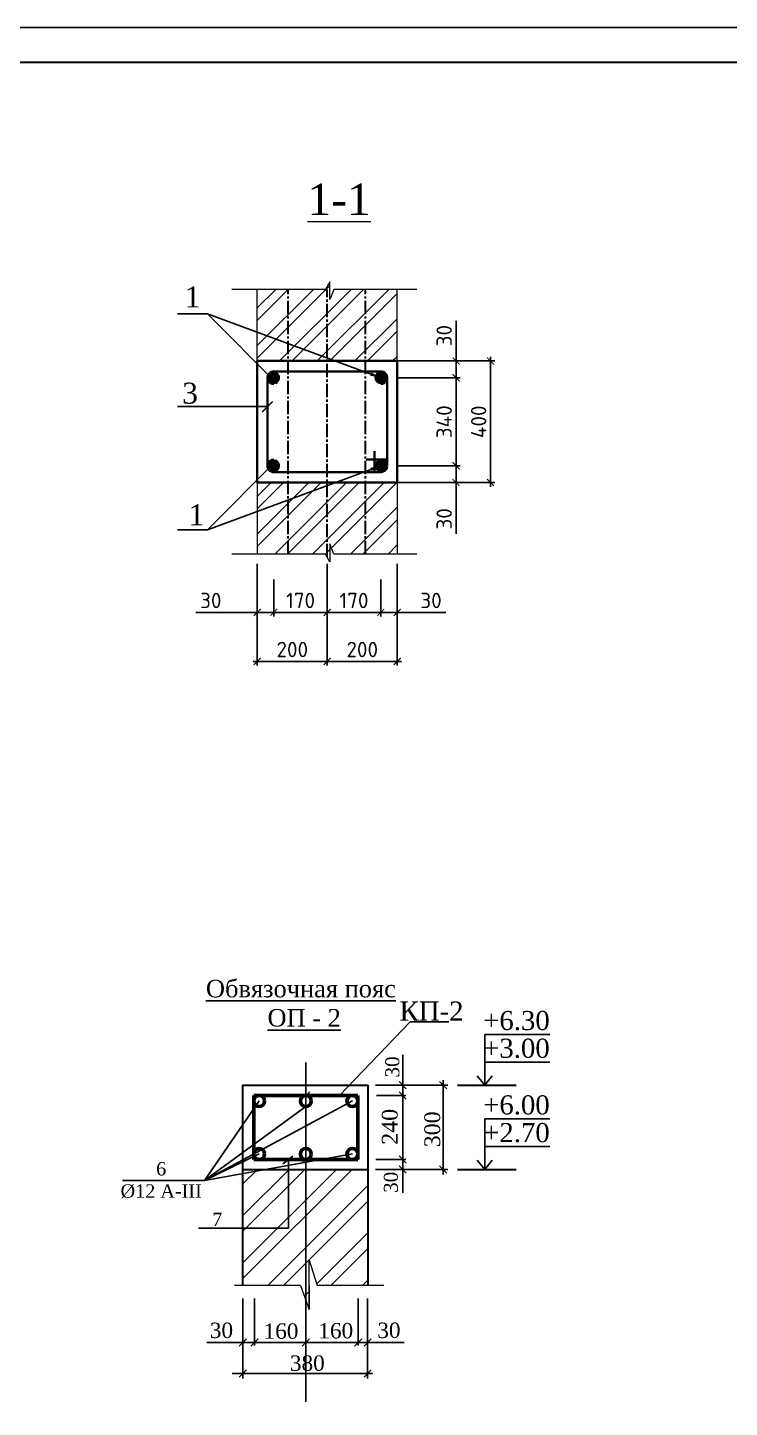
# Model space of a CAD drawing. Header units: millimetres. Extents: x 572274 to 2241483, y -888675 to -304135.
# Drawn here: x 1286369 to 1296401, y -635027 to -615307 of the extents above; entities that cross this region are included whole.
import ezdxf

# ---------------------------------------------------------------- set-up
doc = ezdxf.new("R2010")
doc.units = ezdxf.units.MM
doc.linetypes.add('CENTER2', pattern=[28.575, 19.05, -3.175, 3.175, -3.175])
doc.layers.add('ASHADE', color=7, linetype='Continuous')
doc.layers.add('окна и двери', color=7, linetype='Continuous')
for name, color, linetype, lineweight in [('план', 7, 'Continuous', 40), ('Размер', 150, 'Continuous', 5), ('Размерные линии', 5, 'Continuous', 9)]:
    doc.layers.add(name, color=color, linetype=linetype, lineweight=lineweight)
doc.styles.get("Standard").update_dxf_attribs({"font": 'isocpeur.ttf'})
doc.styles.add('WMF-Times New Roman0', font='times.ttf')
doc.dimstyles.new('Copy(2) of ISO-25', dxfattribs={"dimtxt": 300, "dimasz": 180, "dimexe": 60, "dimexo": 0, "dimgap": 80, "dimtad": 1, "dimtxsty": 'Standard', "dimblk": 'ARCHTICK', "dimcen": 150, "dimdle": 60, "dimazin": 0, "dimtfac": 1, "dimtmove": 0, "dimatfit": 3, "dimfxl": 60, "dimarcsym": 0})
pattern_1 = [(45, (651210.94, -436599.8), (-269.40768, 269.40768), []), (45, (651390.55, -436599.8), (-269.40768, 269.40768), [])]

# ---------------------------------------------------------------- blocks, each defined once
blk = doc.blocks.new('_ArchTick')
at = {"color": 0, "linetype": 'ByBlock', "const_width": 0.15}
blk.add_lwpolyline([(-0.5, -0.5), (0.5, 0.5)], dxfattribs=at)
blk = doc.blocks.new('*D919')
at = {"layer": 'Defpoints', "color": 0, "lineweight": 25, "transparency": 16777216}
for p in [(1291653, -620072), (1291653, -621810), (1292987, -621810)]:
    blk.add_point(p, dxfattribs=at)
at = {"layer": 'Размер', "color": 0, "lineweight": -2, "transparency": 16777216}
for p, q in [((1291653, -620072), (1293047, -620072)), ((1292987, -620012), (1292987, -621870)), ((1291653, -621810), (1293047, -621810))]:
    blk.add_line(p, q, dxfattribs=at)
at = {"layer": 'Размер', "color": 0, "lineweight": -2, "transparency": 16777216, "xscale": 100, "yscale": 100, "zscale": 100}
for p, rotation in [((1292987, -620072), 90), ((1292987, -621810), 270)]:
    blk.add_blockref('_ArchTick', p, dxfattribs=dict(at, rotation=rotation))
at = {"layer": 'Размер', "color": 0, "transparency": 16777216, "insert": (1292817, -620941), "char_height": 220, "attachment_point": 5, "rotation": 90}
blk.add_mtext('400', dxfattribs=at)
blk = doc.blocks.new('*D920')
at = {"layer": 'Defpoints', "color": 0, "lineweight": 25, "transparency": 16777216}
for p in [(1289653, -623234), (1289888, -623246), (1289653, -623665)]:
    blk.add_point(p, dxfattribs=at)
at = {"layer": 'Размер', "color": 0, "lineweight": -2, "transparency": 16777216}
for p, q in [((1289653, -623234), (1289653, -623725)), ((1289888, -623246), (1289888, -623725)), ((1288774, -623665), (1289653, -623665)), ((1289948, -623665), (1289593, -623665))]:
    blk.add_line(p, q, dxfattribs=at)
at = {"layer": 'Размер', "color": 0, "lineweight": -2, "transparency": 16777216, "xscale": 100, "yscale": 100, "zscale": 100, "rotation": 180}
blk.add_blockref('_ArchTick', (1289653, -623665), dxfattribs=at)
at = {"layer": 'Размер', "color": 0, "lineweight": -2, "transparency": 16777216, "xscale": 100, "yscale": 100, "zscale": 100}
blk.add_blockref('_ArchTick', (1289888, -623665), dxfattribs=at)
at = {"layer": 'Размер', "color": 0, "transparency": 16777216, "insert": (1288988, -623495), "char_height": 220, "attachment_point": 5}
blk.add_mtext('30', dxfattribs=at)
blk = doc.blocks.new('*D921')
at = {"layer": 'Defpoints', "color": 0, "lineweight": 25, "transparency": 16777216}
for p in [(1291417, -623194), (1291653, -623194), (1291653, -623665)]:
    blk.add_point(p, dxfattribs=at)
at = {"layer": 'Размер', "color": 0, "lineweight": -2, "transparency": 16777216}
for p, q in [((1291417, -623194), (1291417, -623725)), ((1291653, -623194), (1291653, -623725)), ((1291357, -623665), (1291713, -623665)), ((1292350, -623665), (1291653, -623665))]:
    blk.add_line(p, q, dxfattribs=at)
at = {"layer": 'Размер', "color": 0, "lineweight": -2, "transparency": 16777216, "xscale": 100, "yscale": 100, "zscale": 100, "rotation": 180}
blk.add_blockref('_ArchTick', (1291417, -623665), dxfattribs=at)
at = {"layer": 'Размер', "color": 0, "lineweight": -2, "transparency": 16777216, "xscale": 100, "yscale": 100, "zscale": 100}
blk.add_blockref('_ArchTick', (1291653, -623665), dxfattribs=at)
at = {"layer": 'Размер', "color": 0, "transparency": 16777216, "insert": (1292136, -623495), "char_height": 220, "attachment_point": 5}
blk.add_mtext('30', dxfattribs=at)
blk = doc.blocks.new('*D922')
at = {"layer": 'Defpoints', "color": 0, "lineweight": 25, "transparency": 16777216}
for p in [(1290653, -622972), (1291653, -622972), (1291653, -624366)]:
    blk.add_point(p, dxfattribs=at)
at = {"layer": 'Размер', "color": 0, "lineweight": -2, "transparency": 16777216}
for p, q in [((1290653, -622972), (1290653, -624426)), ((1291653, -622972), (1291653, -624426)), ((1290593, -624366), (1291713, -624366))]:
    blk.add_line(p, q, dxfattribs=at)
at = {"layer": 'Размер', "color": 0, "lineweight": -2, "transparency": 16777216, "xscale": 100, "yscale": 100, "zscale": 100, "rotation": 180}
blk.add_blockref('_ArchTick', (1290653, -624366), dxfattribs=at)
at = {"layer": 'Размер', "color": 0, "lineweight": -2, "transparency": 16777216, "xscale": 100, "yscale": 100, "zscale": 100}
blk.add_blockref('_ArchTick', (1291653, -624366), dxfattribs=at)
at = {"layer": 'Размер', "color": 0, "transparency": 16777216, "insert": (1291153, -624196), "char_height": 220, "attachment_point": 5}
blk.add_mtext('200', dxfattribs=at)
blk = doc.blocks.new('*D923')
at = {"layer": 'Defpoints', "color": 0, "lineweight": 25, "transparency": 16777216}
for p in [(1289653, -622972), (1290653, -622972), (1289653, -624366)]:
    blk.add_point(p, dxfattribs=at)
at = {"layer": 'Размер', "color": 0, "lineweight": -2, "transparency": 16777216}
for p, q in [((1289653, -622972), (1289653, -624426)), ((1290653, -622972), (1290653, -624426)), ((1290713, -624366), (1289593, -624366))]:
    blk.add_line(p, q, dxfattribs=at)
at = {"layer": 'Размер', "color": 0, "lineweight": -2, "transparency": 16777216, "xscale": 100, "yscale": 100, "zscale": 100, "rotation": 180}
blk.add_blockref('_ArchTick', (1289653, -624366), dxfattribs=at)
at = {"layer": 'Размер', "color": 0, "lineweight": -2, "transparency": 16777216, "xscale": 100, "yscale": 100, "zscale": 100}
blk.add_blockref('_ArchTick', (1290653, -624366), dxfattribs=at)
at = {"layer": 'Размер', "color": 0, "transparency": 16777216, "insert": (1290153, -624196), "char_height": 220, "attachment_point": 5}
blk.add_mtext('200', dxfattribs=at)
blk = doc.blocks.new('*D924')
at = {"layer": 'Defpoints', "color": 0, "lineweight": 25, "transparency": 16777216}
for p in [(1289888, -623194), (1290653, -623246), (1289888, -623665)]:
    blk.add_point(p, dxfattribs=at)
at = {"layer": 'Размер', "color": 0, "lineweight": -2, "transparency": 16777216}
for p, q in [((1289888, -623194), (1289888, -623725)), ((1290653, -623246), (1290653, -623725)), ((1290713, -623665), (1289828, -623665))]:
    blk.add_line(p, q, dxfattribs=at)
at = {"layer": 'Размер', "color": 0, "lineweight": -2, "transparency": 16777216, "xscale": 100, "yscale": 100, "zscale": 100, "rotation": 180}
blk.add_blockref('_ArchTick', (1289888, -623665), dxfattribs=at)
at = {"layer": 'Размер', "color": 0, "lineweight": -2, "transparency": 16777216, "xscale": 100, "yscale": 100, "zscale": 100}
blk.add_blockref('_ArchTick', (1290653, -623665), dxfattribs=at)
at = {"layer": 'Размер', "color": 0, "transparency": 16777216, "insert": (1290271, -623495), "char_height": 220, "attachment_point": 5}
blk.add_mtext('170', dxfattribs=at)
blk = doc.blocks.new('*D925')
at = {"layer": 'Defpoints', "color": 0, "lineweight": 25, "transparency": 16777216}
for p in [(1290653, -623246), (1291417, -623194), (1291417, -623665)]:
    blk.add_point(p, dxfattribs=at)
at = {"layer": 'Размер', "color": 0, "lineweight": -2, "transparency": 16777216}
for p, q in [((1290653, -623246), (1290653, -623725)), ((1291417, -623194), (1291417, -623725)), ((1290593, -623665), (1291477, -623665))]:
    blk.add_line(p, q, dxfattribs=at)
at = {"layer": 'Размер', "color": 0, "lineweight": -2, "transparency": 16777216, "xscale": 100, "yscale": 100, "zscale": 100, "rotation": 180}
blk.add_blockref('_ArchTick', (1290653, -623665), dxfattribs=at)
at = {"layer": 'Размер', "color": 0, "lineweight": -2, "transparency": 16777216, "xscale": 100, "yscale": 100, "zscale": 100}
blk.add_blockref('_ArchTick', (1291417, -623665), dxfattribs=at)
at = {"layer": 'Размер', "color": 0, "transparency": 16777216, "insert": (1291035, -623495), "char_height": 220, "attachment_point": 5}
blk.add_mtext('170', dxfattribs=at)
blk = doc.blocks.new('*D926')
at = {"layer": 'Defpoints', "color": 0, "lineweight": 25, "transparency": 16777216}
for p in [(1291653, -621570), (1292494, -621570), (1291653, -621810)]:
    blk.add_point(p, dxfattribs=at)
at = {"layer": 'Размер', "color": 0, "lineweight": -2, "transparency": 16777216}
for p, q in [((1291653, -621570), (1292554, -621570)), ((1292494, -621870), (1292494, -621510)), ((1291653, -621810), (1292554, -621810)), ((1292494, -622542), (1292494, -621810))]:
    blk.add_line(p, q, dxfattribs=at)
at = {"layer": 'Размер', "color": 0, "lineweight": -2, "transparency": 16777216, "xscale": 100, "yscale": 100, "zscale": 100}
for p, rotation in [((1292494, -621570), 90), ((1292494, -621810), 270)]:
    blk.add_blockref('_ArchTick', p, dxfattribs=dict(at, rotation=rotation))
at = {"layer": 'Размер', "color": 0, "transparency": 16777216, "insert": (1292324, -622328), "char_height": 220, "attachment_point": 5, "rotation": 90}
blk.add_mtext('30', dxfattribs=at)
blk = doc.blocks.new('*D927')
at = {"layer": 'Defpoints', "color": 0, "lineweight": 25, "transparency": 16777216}
for p in [(1291653, -620072), (1292494, -620072), (1291653, -620312)]:
    blk.add_point(p, dxfattribs=at)
at = {"layer": 'Размер', "color": 0, "lineweight": -2, "transparency": 16777216}
for p, q in [((1292494, -619496), (1292494, -620072)), ((1291653, -620072), (1292554, -620072)), ((1292494, -620372), (1292494, -620012)), ((1291653, -620312), (1292554, -620312))]:
    blk.add_line(p, q, dxfattribs=at)
at = {"layer": 'Размер', "color": 0, "lineweight": -2, "transparency": 16777216, "xscale": 100, "yscale": 100, "zscale": 100}
for p, rotation in [((1292494, -620072), 90), ((1292494, -620312), 270)]:
    blk.add_blockref('_ArchTick', p, dxfattribs=dict(at, rotation=rotation))
at = {"layer": 'Размер', "color": 0, "transparency": 16777216, "insert": (1292324, -619710), "char_height": 220, "attachment_point": 5, "rotation": 90}
blk.add_mtext('30', dxfattribs=at)
blk = doc.blocks.new('*D928')
at = {"layer": 'Defpoints', "color": 0, "lineweight": 25, "transparency": 16777216}
for p in [(1291653, -620312), (1291653, -621570), (1292494, -621570)]:
    blk.add_point(p, dxfattribs=at)
at = {"layer": 'Размер', "color": 0, "lineweight": -2, "transparency": 16777216}
for p, q in [((1291653, -620312), (1292554, -620312)), ((1292494, -620252), (1292494, -621630)), ((1291653, -621570), (1292554, -621570))]:
    blk.add_line(p, q, dxfattribs=at)
at = {"layer": 'Размер', "color": 0, "lineweight": -2, "transparency": 16777216, "xscale": 100, "yscale": 100, "zscale": 100}
for p, rotation in [((1292494, -620312), 90), ((1292494, -621570), 270)]:
    blk.add_blockref('_ArchTick', p, dxfattribs=dict(at, rotation=rotation))
at = {"layer": 'Размер', "color": 0, "transparency": 16777216, "insert": (1292324, -620941), "char_height": 220, "attachment_point": 5, "rotation": 90}
blk.add_mtext('340', dxfattribs=at)
blk = doc.blocks.new('_Oblique')
at = {"color": 0, "linetype": 'ByBlock', "lineweight": -2}
blk.add_line((-0.5, -0.5), (0.5, 0.5), dxfattribs=at)

msp = doc.modelspace()

# ---------------------------------------------------------------- hatches: boundary and pattern name
h = msp.add_hatch()
h.set_pattern_fill('ANSI32', color=256, scale=50.221615, style=0)
h.set_pattern_definition([(45, (58776.83, -204843.53), (-338.25223, 338.25223), []), (45, (59002.33, -204843.53), (-338.25223, 338.25223), [])])
h.paths.add_polyline_path([(1290510.372, -633282.752), (1290392.209, -632922.671), (1290392.209, -633629.413), (1290269.945, -633282.752), (1289443.152, -633282.752), (1289443.152, -631630.82), (1289930.026, -631630.82), (1291235.808, -631630.82), (1291235.808, -633282.752)])
at = {"layer": 'окна и двери', "lineweight": 13, "ltscale": 25}
h = msp.add_hatch(dxfattribs=at)
h.set_pattern_fill('ANSI32', color=256, scale=40, style=0)
h.set_pattern_definition(pattern_1)
h.paths.add_polyline_path([(1290652.747, -619004.608), (1290625.43, -619049.796), (1289652.747, -619049.796), (1289652.747, -620071.764), (1290652.747, -620071.764)])
h.paths.add_polyline_path([(1291652.747, -620071.764), (1291652.747, -619049.796), (1290744.946, -619049.796), (1290691.5, -619194.507), (1290691.5, -618940.5), (1290652.747, -619004.608), (1290652.747, -620071.764)])
h = msp.add_hatch(dxfattribs=at)
h.set_pattern_fill('ANSI32', color=256, scale=40, style=0)
h.set_pattern_definition(pattern_1)
h.paths.add_polyline_path([(1291652.747, -621809.868), (1291452.747, -621809.868), (1291452.747, -622831.835), (1291652.747, -622831.835)])
h.paths.add_polyline_path([(1291452.747, -622484.868), (1291200.706, -622484.868), (1291200.706, -622831.835), (1291452.747, -622831.835)])
h.paths.add_polyline_path([(1291200.706, -622484.868), (1291452.747, -622484.868), (1291452.747, -621809.868), (1291200.706, -621809.868)])
h.paths.add_polyline_path([(1291200.706, -621809.868), (1290652.747, -621809.868), (1290652.747, -622484.868), (1291200.706, -622484.868)])
h.paths.add_polyline_path([(1291200.706, -622831.835), (1291200.706, -622484.868), (1290652.747, -622484.868), (1290652.747, -622877.024), (1290691.5, -622941.132), (1290691.5, -622687.124), (1290744.946, -622831.835)])
h.paths.add_polyline_path([(1290652.747, -622484.868), (1290092.747, -622484.868), (1290092.747, -622831.835), (1290625.43, -622831.835), (1290652.747, -622877.024)])
h.paths.add_polyline_path([(1290652.747, -621809.868), (1290092.747, -621809.868), (1290092.747, -622484.868), (1290652.747, -622484.868)])
h.paths.add_polyline_path([(1290092.747, -621809.868), (1289852.747, -621809.868), (1289852.747, -622484.868), (1290092.747, -622484.868)])
h.paths.add_polyline_path([(1289852.747, -622831.835), (1290092.747, -622831.835), (1290092.747, -622484.868), (1289852.747, -622484.868)])
h.paths.add_polyline_path([(1289852.747, -621809.868), (1289652.747, -621809.868), (1289652.747, -622831.835), (1289852.747, -622831.835)])

# ---------------------------------------------------------------- linework, layer by layer
for p, q in [((1292904.026, -630422.724), (1292904.026, -629696.481)), ((1293832.908, -629696.481), (1292904.026, -629696.481)), ((1291731.961, -630775.676), (1291731.961, -629988.879)), ((1293832.908, -630092.457), (1292904.026, -630092.457)), ((1291342.998, -630422.724), (1292378.802, -630422.724)), ((1292308.802, -630352.724), (1292308.802, -631697.731)), ((1292904.026, -630422.724), (1292797.861, -630286.832)), ((1292904.026, -630422.724), (1293010.192, -630286.832)), ((1291355.353, -630569.025), (1291774.564, -630569.025)), ((1291731.961, -630918.396), (1291731.961, -630775.676)), ((1291731.961, -631485.012), (1291731.961, -630918.396)), ((1292904.026, -631628.583), (1292904.026, -630902.341)), ((1293832.908, -630902.341), (1292904.026, -630902.341)), ((1293832.908, -631298.317), (1292904.026, -631298.317)), ((1291347.258, -631485.012), (1291774.564, -631485.012)), ((1291710.66, -631485.012), (1291689.358, -631485.012)), ((1291731.961, -631485.012), (1291731.961, -631627.731)), ((1292904.026, -631628.583), (1292797.861, -631492.691)), ((1292904.026, -631628.583), (1293010.192, -631492.691)), ((1291342.998, -631627.731), (1292378.802, -631627.731)), ((1291731.961, -631627.731), (1291731.961, -631960.195)), ((1289445.687, -633472.223), (1289445.687, -634612.223)), ((1289613.551, -633472.223), (1289613.551, -634142.403)), ((1290346.189, -633472.223), (1290346.189, -634142.403)), ((1291094.32, -633472.223), (1291094.32, -634142.403)), ((1291229.378, -633472.223), (1291229.378, -634612.223)), ((1288932.395, -634099.8), (1291753.845, -634099.8)), ((1289292.54, -634542.223), (1291299.378, -634542.223))]:
    msp.add_line(p, q)
at = {"lineweight": 25}
for p, q in [((1290346.189, -630097.158), (1290346.189, -634947.158)), ((1290160, -631435.326), (1290020, -631545.326)), ((1290098.11, -631483.955), (1290098.11, -632465.326)), ((1290098.11, -632465.326), (1288810, -632465.326))]:
    msp.add_line(p, q, dxfattribs=at)
at = {"color": 5}
for p, q in [((1290346.189, -631592.223), (1290346.189, -630206.637)), ((1290287.483, -630621.226), (1290404.895, -630517.951)), ((1289679.3, -630647.74), (1288898.667, -631782.382)), ((1288898.667, -631782.382), (1291012.655, -630647.74)), ((1288898.667, -631782.382), (1289679.723, -631405.676)), ((1288898.667, -631782.382), (1291012.655, -631405.676)), ((1290287.483, -631535.592), (1290404.895, -631432.317))]:
    msp.add_line(p, q, dxfattribs=at)
at = {"lineweight": 30}
for p, q in [((1289443.152, -630422.724), (1289443.152, -633282.752)), ((1289443.152, -630422.724), (1291235.808, -630422.724)), ((1291235.808, -633282.752), (1291235.808, -630422.724)), ((1292515.469, -630422.724), (1293351.455, -630422.724)), ((1289443.152, -631628.583), (1291235.808, -631628.583)), ((1292515.469, -631628.583), (1293351.455, -631628.583))]:
    msp.add_line(p, q, dxfattribs=at)
at = {"lineweight": 60}
for p, q in [((1291090.806, -630569.589), (1289601.572, -630569.589)), ((1289601.572, -630569.589), (1289601.572, -631483.955)), ((1291090.806, -631483.955), (1291090.806, -630569.589)), ((1289601.572, -631483.955), (1291090.806, -631483.955))]:
    msp.add_line(p, q, dxfattribs=at)
at = {"color": 5, "lineweight": 25}
for p, q in [((1290346.189, -630725.891), (1288898.667, -631782.382)), ((1288898.667, -631782.382), (1287728.249, -631782.382))]:
    msp.add_line(p, q, dxfattribs=at)
at = {"color": 0, "linetype": 'ByBlock', "lineweight": 20}
for p, q in [((1290392.209, -633629.413), (1290392.209, -632922.671)), ((1290392.209, -632922.671), (1290510.372, -633282.752)), ((1290269.945, -633282.752), (1289329.189, -633282.752)), ((1290269.945, -633282.752), (1290392.209, -633629.413)), ((1290392.209, -633282.752), (1290392.209, -633629.413)), ((1291462.34, -633282.752), (1290510.372, -633282.752))]:
    msp.add_line(p, q, dxfattribs=at)
at = {"lineweight": 25, "ltscale": 100}
msp.add_lwpolyline([(1275611.986, -645007.415), (1317611.986, -645007.415), (1317611.986, -615307.415), (1275611.986, -615307.415)], close=True, dxfattribs=at)
at = {"color": 1, "lineweight": 30}
msp.add_lwpolyline([(1277611.986, -644507.415), (1317111.986, -644507.415), (1317111.986, -615807.415), (1277611.986, -615807.415)], close=True, dxfattribs=at)
at = {"lineweight": 25}
msp.add_lwpolyline([(1290830, -630569.589), (1291840, -629517.158), (1292390, -629517.158)], dxfattribs=at)
at = {"lineweight": 60}
for centre in [(1289679.3, -630647.74), (1290346.189, -630647.74), (1291012.655, -630647.74), (1289679.723, -631405.676), (1290346.189, -631405.803), (1291012.655, -631405.676)]:
    msp.add_circle(centre, 78.151, dxfattribs=at)
at = {"layer": 'ASHADE', "lineweight": 40, "ltscale": 15}
for p, q in [((1289798.421, -621575.809), (1289798.219, -620311.879)), ((1289876.271, -620222.572), (1291417.182, -620222.572)), ((1291507.275, -621569.775), (1291507.477, -620305.845)), ((1291327.031, -621659.059), (1291327.031, -621359.82)), ((1291206.894, -621479.682), (1291507.297, -621479.682))]:
    msp.add_line(p, q, dxfattribs=at)
at = {"layer": 'ASHADE', "color": 0, "lineweight": 40, "ltscale": 15}
msp.add_line((1289876.271, -621659.059), (1291417.182, -621659.059), dxfattribs=at)
msp.add_lwpolyline([(1291652.747, -621809.868), (1291652.747, -620071.764), (1289652.747, -620071.764), (1289652.747, -621809.868)], close=True, dxfattribs=at)
at = {"layer": 'ASHADE', "lineweight": 40, "ltscale": 15, "const_width": 87.75}
for points in [[(1289934.437, -620311.857, 1), (1289842.187, -620311.857, 1)], [(1289934.437, -621569.775, -1), (1289842.187, -621569.775, -1)], [(1291371.057, -621569.775, 1), (1291463.307, -621569.775, 1)]]:
    msp.add_lwpolyline(points, format="xyb", close=True, dxfattribs=at)
at = {"layer": 'ASHADE', "ltscale": 15, "const_width": 87.75}
msp.add_lwpolyline([(1291371.057, -620311.857, -1), (1291463.307, -620311.857, -1)], format="xyb", close=True, dxfattribs=at)
at = {"layer": 'ASHADE', "lineweight": 40, "ltscale": 15}
for centre, start, end in [((1289888.312, -620311.857), 82.3193924, 270), ((1289888.312, -621569.775), 90, 277.6806076), ((1291417.182, -621569.775), 262.3193924, 90)]:
    msp.add_arc(centre, 90.093, start, end, dxfattribs=at)
at = {"layer": 'ASHADE', "lineweight": 40, "ltscale": 25}
msp.add_arc((1291417.182, -620311.857), 90.093, 270, 97.6806076, dxfattribs=at)
at = {"layer": 'окна и двери', "lineweight": 13, "ltscale": 25}
for p, q in [((1289652.747, -620071.764), (1289652.747, -619049.796)), ((1291652.747, -620071.764), (1291652.747, -619049.796)), ((1289652.747, -620721.764), (1289652.747, -622831.835)), ((1291652.747, -620721.764), (1291652.747, -622831.835))]:
    msp.add_line(p, q, dxfattribs=at)
at = {"layer": 'окна и двери', "linetype": 'CENTER2', "lineweight": 30, "ltscale": 10}
for p, q in [((1290092.747, -622831.835), (1290092.747, -619049.796)), ((1290652.747, -622877.024), (1290652.747, -619049.796)), ((1291200.706, -622831.835), (1291200.706, -619049.796))]:
    msp.add_line(p, q, dxfattribs=at)
at = {"layer": 'Размерные линии', "lineweight": 0}
for points in [[(1291931.002, -619049.796), (1290744.946, -619049.796), (1290691.5, -619194.507), (1290691.5, -618940.5), (1290625.43, -619049.796), (1289287.757, -619049.796)], [(1291931.002, -622831.835), (1290744.946, -622831.835), (1290691.5, -622687.124), (1290691.5, -622941.132), (1290625.43, -622831.835), (1289287.757, -622831.835)]]:
    msp.add_lwpolyline(points, dxfattribs=at)

# ---------------------------------------------------------------- block references
at = {"xscale": 102.246569150162, "yscale": 102.246569150162, "zscale": 102.246569150162}
for p, rotation in [((1291731.961, -630422.724), 90), ((1292308.802, -630422.724), 90), ((1291731.961, -630569.025), 90), ((1291731.961, -631485.012), 90), ((1291731.961, -631485.012), 270), ((1291731.961, -631627.731), 270), ((1292308.802, -631627.731), 270)]:
    msp.add_blockref('_Oblique', p, dxfattribs=dict(at, rotation=rotation))
for p in [(1289445.687, -634099.8), (1289613.551, -634099.8), (1290346.189, -634099.8), (1291094.32, -634099.8), (1291229.378, -634099.8), (1289445.687, -634542.223), (1291229.378, -634542.223)]:
    msp.add_blockref('_Oblique', p, dxfattribs=at)

# ---------------------------------------------------------------- texts
at = {"attachment_point": 5, "style": 'WMF-Times New Roman0'}
for s, insert, char_height, width in [('{\\LОбвязочная пояс\\P} {\\LОП - 2}', (1290275.959, -629252.223), 250, 3872.03803), ('КП-2', (1292143.98, -629362.319), 272.4696, 761.17469), ('{\\fTimes New Roman|b0|i0|c186|p18;+6.}3{\\fTimes New Roman|b0|i0|c186|p18;0}', (1293356.863, -629500.72), 272.46959, 761.17469), ('{\\fTimes New Roman|b0|i0|c186|p18;+}3{\\fTimes New Roman|b0|i0|c186|p18;.}0{\\fTimes New Roman|b0|i0|c186|p18;0}', (1293356.863, -629896.696), 272.46959, 1093.70219), ('+6.00', (1293356.863, -630706.58), 272.4696, 761.17469), ('+2.70', (1293356.863, -631102.556), 272.4696, 1093.70219)]:
    msp.add_mtext(s, dxfattribs=dict(at, insert=insert, char_height=char_height, width=width))
at = {"char_height": 200.5754, "attachment_point": 5, "rotation": 90, "style": 'WMF-Times New Roman0'}
for insert in [(1291583.615, -630161.754), (1291563.549, -631810.497)]:
    msp.add_mtext('30', dxfattribs=dict(at, insert=insert))
at = {"char_height": 226.401, "attachment_point": 5, "rotation": 90, "style": 'WMF-Times New Roman0'}
for s, insert, width in [('240', (1291547.629, -631017.234), 807.72364), ('300', (1292155.38, -631053.02), 772.63989)]:
    msp.add_mtext(s, dxfattribs=dict(at, insert=insert, width=width))
at = {"lineweight": 25, "ltscale": 5, "attachment_point": 2, "style": 'WMF-Times New Roman0'}
for s, insert, char_height, width in [('6\\P%%C12 A-III', (1288278.78, -631520.873), 191.0285, 1927.20927), ('7', (1289080, -632245.326), 191.028, 588.31305)]:
    msp.add_mtext(s, dxfattribs=dict(at, insert=insert, char_height=char_height, width=width))
at = {"lineweight": 9, "char_height": 220, "width": 874.65058, "attachment_point": 5, "style": 'WMF-Times New Roman0'}
for s, insert in [('30', (1289140.557, -633926.997)), ('160', (1289991.771, -633938.151)), ('160', (1290774.363, -633932.654)), ('30', (1291534.507, -633926.997)), ('380', (1290367.893, -634396.569))]:
    msp.add_mtext(s, dxfattribs=dict(at, insert=insert))
at = {"layer": 'ASHADE', "color": 0, "char_height": 300, "width": 1415.60386, "style": 'WMF-Times New Roman0'}
for s, insert, attachment_point in [('1', (1288613.151, -619006.833), 1), ('3', (1288577.761, -620381.631), 1), ('1', (1288669.344, -622420.821), 7)]:
    msp.add_mtext(s, dxfattribs=dict(at, insert=insert, attachment_point=attachment_point))
at = {"layer": 'план', "color": 0, "lineweight": 0, "insert": (1290368.454, -617537.819), "char_height": 450, "width": 1882.12651, "attachment_point": 1}
msp.add_mtext('{\\fTimes New Roman|b0|i0|c204|p18;\\L1-1}', dxfattribs=at)

# ---------------------------------------------------------------- dimensions: what is measured, and where the dimension line sits
at = {"layer": 'Размер'}
for base, p1, p2, angle, text, picture, middle in [((1292493.801, -620071.764), (1291652.747, -620311.857), (1291652.747, -620071.764), 90, '30', '*D927', (1292506.731, -619709.859)), ((1292987.052, -621809.868), (1291652.747, -620071.764), (1291652.747, -621809.868), 270, '400', '*D919', (1292987.052, -620940.816)), ((1292493.801, -621569.775), (1291652.747, -621809.868), (1291652.747, -621569.775), 90, '30', '*D926', (1292470.946, -622327.771)), ((1291652.747, -623664.597), (1291417.182, -623194.342), (1291652.747, -623194.342), 180, '30', '*D921', (1292135.77, -623840.681))]:
    dim = msp.add_linear_dim(base=base, p1=p1, p2=p2, angle=angle, text=text, dimstyle='Copy(2) of ISO-25', override={"dimtxt": 220, "dimasz": 100, "dimgap": 60, "dimtmove": 1}, dxfattribs=at)
    dim.commit()
    dim.dimension.update_dxf_attribs({"geometry": picture, "text_midpoint": middle, "dimtype": 160})
for base, p1, p2, angle, text, picture, middle in [((1292493.801, -621569.775), (1291652.747, -620311.857), (1291652.747, -621569.775), 90, '340', '*D928', (1292323.801, -620940.816)), ((1289652.747, -624366.019), (1290652.747, -622972.465), (1289652.747, -622972.465), 180, '200', '*D923', (1290152.747, -624196.019))]:
    dim = msp.add_linear_dim(base=base, p1=p1, p2=p2, angle=angle, text=text, dimstyle='Copy(2) of ISO-25', override={"dimtxt": 220, "dimasz": 100, "dimgap": 60, "dimtmove": 1}, dxfattribs=at)
    dim.commit()
    dim.dimension.update_dxf_attribs({"geometry": picture, "text_midpoint": middle})
for base, p1, p2, text, picture, middle in [((1291652.747, -624366.019), (1290652.747, -622972.465), (1291652.747, -622972.465), '200', '*D922', (1291152.747, -624196.019)), ((1289888.312, -623664.597), (1290652.747, -623246.083), (1289888.312, -623194.342), '170', '*D924', (1290270.529, -623494.597)), ((1291417.182, -623664.597), (1290652.747, -623246.083), (1291417.182, -623194.342), '170', '*D925', (1291034.964, -623494.597))]:
    dim = msp.add_linear_dim(base=base, p1=p1, p2=p2, text=text, dimstyle='Copy(2) of ISO-25', override={"dimtxt": 220, "dimasz": 100, "dimgap": 60, "dimtmove": 1}, dxfattribs=at)
    dim.commit()
    dim.dimension.update_dxf_attribs({"geometry": picture, "text_midpoint": middle})
dim = msp.add_linear_dim(base=(1289652.747, -623664.597), p1=(1289888.312, -623246.083), p2=(1289652.747, -623233.679), text='30', dimstyle='Copy(2) of ISO-25', override={"dimtxt": 220, "dimasz": 100, "dimgap": 60, "dimtmove": 1}, dxfattribs=at)
dim.commit()
dim.dimension.update_dxf_attribs({"geometry": '*D920', "text_midpoint": (1288987.616, -623529.652), "dimtype": 160})

# ---------------------------------------------------------------- leaders
at = {"layer": 'Размерные линии', "lineweight": 0}
for points, override in [([(1289934.437, -620396.764), (1288938.927, -619396.764), (1288514.096, -619396.764)], {"dimasz": 150, "dimtad": 0}), ([(1291417.182, -620311.857), (1288938.927, -619396.764)], {"dimasz": 150, "dimtad": 0}), ([(1289798.32, -620724.792), (1288514.096, -620724.792)], {"dimasz": 150, "dimtad": 0, "dimldrblk": 'ArchTick'}), ([(1289934.437, -621484.868), (1288938.927, -622484.868), (1288514.096, -622484.868)], {"dimasz": 150, "dimtad": 0}), ([(1291417.182, -621569.775), (1288938.927, -622484.868)], {"dimasz": 150, "dimtad": 0})]:
    msp.add_leader(points, dimstyle='Copy(2) of ISO-25', override=override, dxfattribs=at)

doc.saveas('drawing.dxf')
